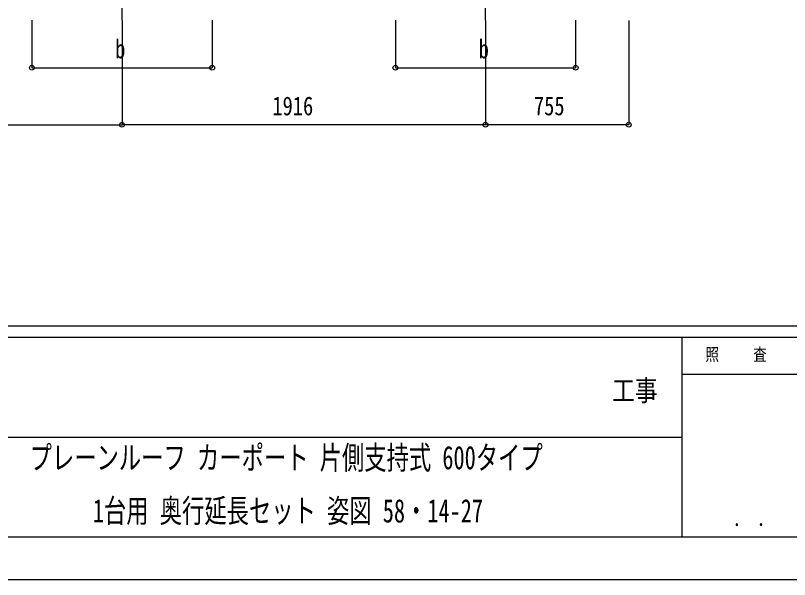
# Model space of a CAD drawing. Units: millimetres, scale not verified. Extents: x -12615 to 12615, y -8910 to 8910.
# Drawn here: x 373 to 4453, y -8910 to -5940 of the extents above; entities that cross this region are included whole.
import ezdxf
from ezdxf.enums import TextEntityAlignment as Align

# ---------------------------------------------------------------- set-up
doc = ezdxf.new("R2010")
doc.units = ezdxf.units.MM
doc.header["$LTSCALE"] = 50
for name, color, linetype in [('0-2_USER1', 3, 'Continuous'), ('0-3_YKK_12', 2, 'Continuous'), ('0-6_YKK_D', 6, 'Continuous'), ('0-7_YKK_ZWAK', 7, 'Continuous')]:
    doc.layers.add(name, color=color, linetype=linetype)
doc.styles.add('ＭＳ ゴシック', font='')
doc.styles.get('ＭＳ ゴシック').set_extended_font_data('MS Gothic')

msp = doc.modelspace()

# ---------------------------------------------------------------- linework, layer by layer
at = {"layer": '0-3_YKK_12'}
for p, q in [((934.28, -5965), (934.28, -2676.41)), ((2850.28, -5965), (2850.28, -2676.41))]:
    msp.add_line(p, q, dxfattribs=at)
at = {"layer": '0-6_YKK_D'}
for p, q in [((459.28, -5964.5), (459.28, -6216)), ((934.28, -5966), (934.28, -6516)), ((934.28, -5966), (934.28, -6516)), ((1409.28, -5964.5), (1409.28, -6216)), ((2375.28, -5964.5), (2375.28, -6216)), ((2850.28, -5966), (2850.28, -6516)), ((2850.28, -5967), (2850.28, -6516)), ((3325.28, -5964.5), (3325.28, -6216)), ((3605.28, -5965.5), (3605.28, -6516)), ((459.28, -6215), (1409.28, -6215)), ((2375.28, -6215), (3325.28, -6215)), ((-2339.72, -6515), (934.28, -6515)), ((2850.28, -6515), (934.28, -6515)), ((3605.28, -6515), (2850.28, -6515))]:
    msp.add_line(p, q, dxfattribs=at)
for centre in [(459.28, -6215), (1409.28, -6215), (2375.28, -6215), (3325.28, -6215), (934.28, -6515), (934.28, -6515), (2850.28, -6515), (2850.28, -6515), (3605.28, -6515)]:
    msp.add_circle(centre, 12.75, dxfattribs=at)
at = {"layer": '0-7_YKK_ZWAK'}
for p, q in [((11685.06, -7575), (-11714.94, -7575)), ((3885.06, -7635), (-14.94, -7635)), ((5955.06, -7830), (3885.06, -7830)), ((-14.94, -8160), (3885.06, -8160)), ((-14.94, -8685), (3885.06, -8685)), ((3885.06, -8685), (5955.06, -8685))]:
    msp.add_line(p, q, dxfattribs=at)
msp.add_lwpolyline([(-12615, -8910), (12615, -8910), (12615, 8910), (-12615, 8910)], close=True, dxfattribs=at)
msp.add_lwpolyline([(5955.06, -7635), (3885.06, -7635), (3885.06, -8685)], dxfattribs=at)

# ---------------------------------------------------------------- texts
at = {"layer": '0-2_USER1', "style": 'ＭＳ ゴシック', "width": 0.7}
for s, p in [('プレーンルーフ カーポート 片側支持式 600タイプ', (447.06, -8366.5)), (' 1台用 奥行延長セット 姿図 58・14-27', (721.46, -8646.5))]:
    msp.add_text(s, height=123.2, dxfattribs=at).set_placement(p, align=Align.BOTTOM_LEFT)
at = {"layer": '0-6_YKK_D', "style": 'ＭＳ ゴシック', "width": 0.8}
for s, p in [('b', (898.28, -6195)), ('b', (2814.28, -6195)), ('1916', (1726.68, -6495)), ('755', (3105.38, -6495))]:
    msp.add_text(s, height=98.97, dxfattribs=at).set_placement(p, align=Align.BOTTOM_LEFT)
at = {"layer": '0-7_YKK_ZWAK', "style": 'ＭＳ ゴシック', "width": 0.8}
for s, height, p in [('照     査', 65.98, (4009.26, -7777.5)), ('工事', 110, (3517, -8002.39)), ('． ．', 77.75, (4155, -8653.06))]:
    msp.add_text(s, height=height, dxfattribs=at).set_placement(p, align=Align.BOTTOM_LEFT)

doc.saveas('drawing.dxf')
